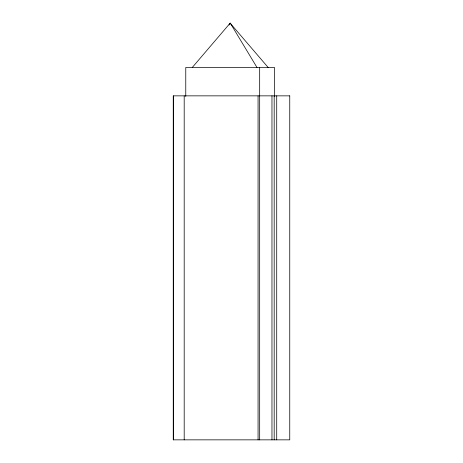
<?xml version="1.0" encoding="UTF-8"?>
<svg xmlns="http://www.w3.org/2000/svg" width="463" height="463" viewBox="0 0 463 463"><rect width="100%" height="100%" fill="white"/><g stroke="black" fill="none" stroke-linecap="round" stroke-linejoin="round"><path stroke-width="0.69" d="M229.052 24.996L230.163 23.15M192.261 67.482L230.146 23.15L268.17 67.482M230.273 23.15L257 67.482M276.718 95.853L276.718 439.85M274.501 96.402L274.501 67.482L185.767 67.482L185.767 96.402M274.183 95.853L274.183 439.85M271.966 95.853L271.966 439.85M259.674 67.482L259.674 439.85M258.065 95.853L258.065 439.85M184.193 95.853L184.193 439.85M173.55 95.853L173.55 439.85M289.751 95.853L173.249 95.853L173.249 439.85L289.751 439.85L289.751 95.853"/></g></svg>
